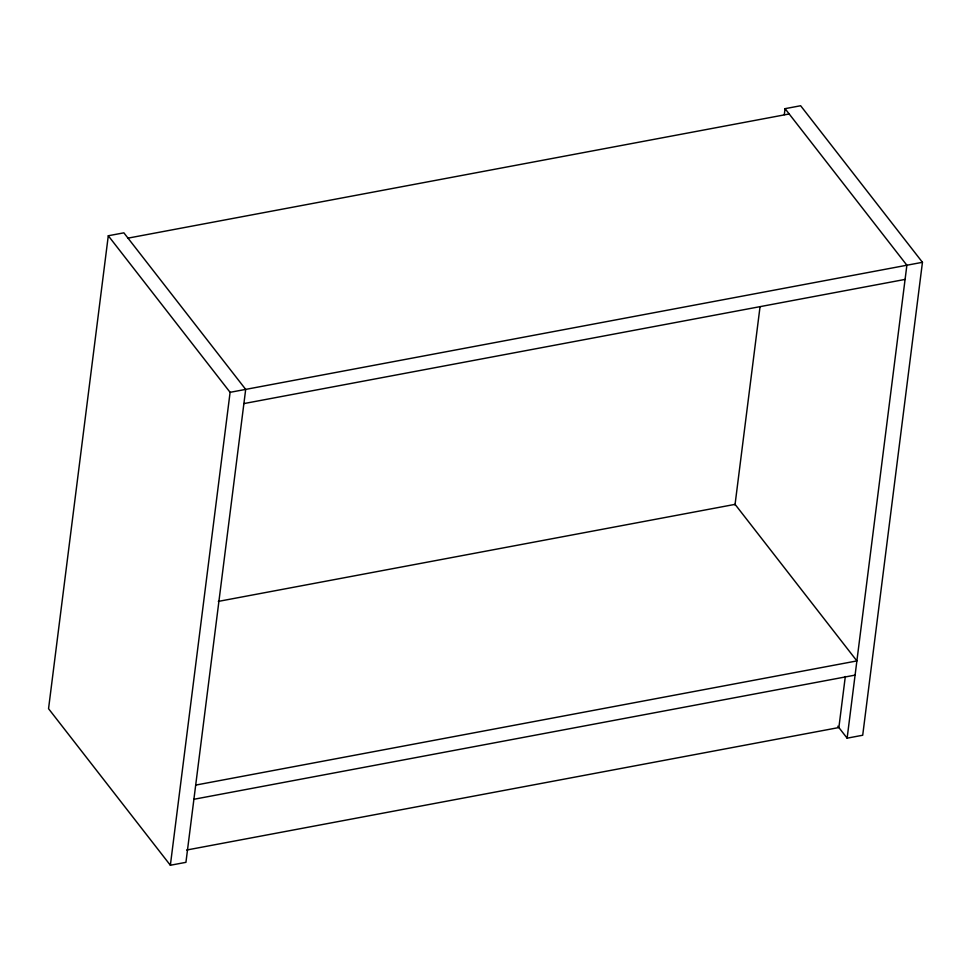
<?xml version="1.0" encoding="UTF-8"?>
<svg xmlns="http://www.w3.org/2000/svg" width="971" height="971" viewBox="0 0 971 971"><rect width="100%" height="100%" fill="white"/><g stroke="black" fill="none" stroke-linecap="round" stroke-linejoin="round"><path stroke-width="1.46" d="M108.291 235.759L48.55 708.696L170.362 865.258L185.934 862.333L245.687 389.395L123.875 232.834L108.291 235.759L230.103 392.32L170.362 865.258M734.986 505.029L760.026 306.848M784.301 114.675L785.066 108.667L800.638 105.742L922.45 262.304L862.709 735.241L847.125 738.166L837.827 726.211M845.316 676.508L838.871 727.546L186.614 850.038M847.125 738.166L906.878 265.229L785.066 108.667M128.002 238.138L789.192 113.971M230.103 392.32L922.45 262.304M243.891 403.584L905.081 279.417M218.329 601.401L735.071 504.362L856.883 660.923L195.693 785.09M193.909 799.279L855.087 675.112"/></g></svg>
